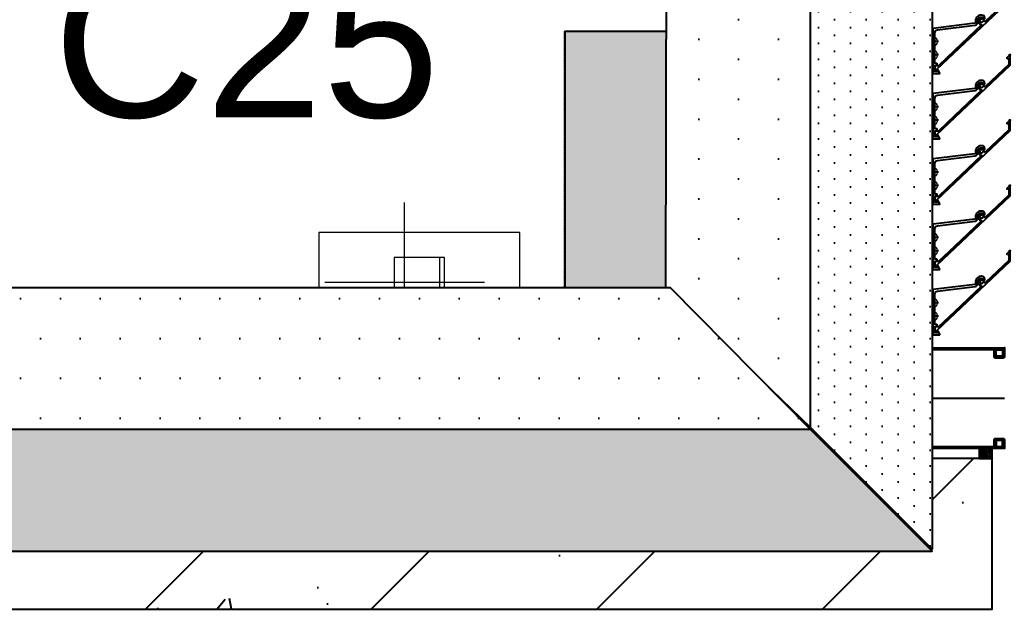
# Model space of a CAD drawing. Header units: millimetres. Extents: x 663313 to 1226001, y 1431724 to 1620898.
# Drawn here: x 771366 to 772351, y 1508451 to 1509037 of the extents above; entities that cross this region are included whole.
import ezdxf

# ---------------------------------------------------------------- set-up
doc = ezdxf.new("R2010")
doc.units = ezdxf.units.MM
for name, pattern in [('CENTER', [50.8, 31.75, -6.35, 6.35, -6.35]), ('HIDDEN', [0.375, 0.25, -0.125]), ('XKITLINE00', [0]), ('XKITLINE02', [4, 2, -2])]:
    doc.linetypes.add(name, pattern=pattern)
for name, color, linetype in [('000 - CONCRETE_COL_HATCH_', 251, 'Continuous'), ('000 - CONCRETE_COL_WIPEOUT_', 250, 'Continuous'), ('000 - CONCRETE_PRECAST_CUT_COLOR_4', 4, 'Continuous'), ('000 - CONCRETE_PRECAST_MAIN_COLOR_1', 1, 'Continuous'), ('000 - CONCRETE_PRECAST_WIPEOUT_', 250, 'Continuous'), ('000 - EXISTING_COLUMN_CUT_COLOR_5', 5, 'Continuous'), ('000 - EXISTING_CONCRETE_CUT_COLOR_5', 5, 'Continuous'), ('000 - STRUCTURE_STEEL_ACCESORIES_MAIN_COLOR_2', 1, 'Continuous'), ('000 - STRUCTURE_STEEL_ACCESORIES_SUB_COLOR_3', 251, 'Continuous'), ('000 - STRUCTURE_STEEL_ACCESORIES_WIPEOUT_', 250, 'Continuous'), ('010 - ASPG_ACCESSORIES_HATCH_', 251, 'Continuous'), ('010 - ASPG_ACCESSORIES_MAIN_COLOR_1', 1, 'Continuous'), ('010 - ASPG_ACCESSORIES_SUB_COLOR_1', 1, 'Continuous'), ('010 - ASPG_ACCESSORIES_SUB_COLOR_2', 251, 'Continuous'), ('010 - ASPG_ACCESSORIES_SYMBOL_', 251, 'Continuous'), ('010 - ASPG_ACCESSORIES_WIPEOUT_', 250, 'Continuous'), ('010 - ASPG_EXTR_MAIN_COLOR_2', 2, 'Continuous'), ('010 - ASPG_FASTERN_HIDDEN_', 251, 'Continuous'), ('010 - ASPG_FASTERN_MAIN_COLOR_1', 1, 'Continuous'), ('010 - ASPG_FASTERN_SUB_COLOR_2', 251, 'Continuous'), ('010 - ASPG_FLASHING_HATCH_', 251, 'Continuous'), ('010 - ASPG_FLASHING_MAIN_COLOR_2', 2, 'Continuous'), ('010 - ASPG_FLASHING_MAIN_COLOR_4', 4, 'Continuous'), ('010 - ASPG_FLASHING_WIPEOUT_', 250, 'Continuous'), ('010 - ASPG_FRAMING_CUT_COLOR_4', 4, 'Continuous'), ('010 - ASPG_FRAMING_HATCH_', 251, 'Continuous'), ('010 - ASPG_FRAMING_MAIN_COLOR_2', 2, 'Continuous'), ('010 - ASPG_FRAMING_SUB_COLOR_2', 1, 'Continuous'), ('010 - ASPG_FRAMING_WIPEOUT_', 250, 'Continuous'), ('BOLT & SCREW', 251, 'Continuous'), ('BR', 6, 'Continuous'), ('Center Line', 1, 'CENTER'), ('CVA044__', 2, 'Continuous'), ('DIM', 1, 'Continuous'), ('TEXT', 3, 'Continuous'), ('tube-stopper', 2, 'Continuous')]:
    doc.layers.add(name, color=color, linetype=linetype)
for name, color, linetype, plot in [('000 - STRUCTURE_STEEL_ACCESORIES_DEF_SUB', 250, 'Continuous', False), ('010 - ASPG_EXTR_DEF_SUB', 250, 'Continuous', False), ('010 - ASPG_FRAMING_DEF_SUB', 250, 'Continuous', False)]:
    doc.layers.add(name, color=color, linetype=linetype, plot=plot)
for name, color, linetype, lineweight in [('12-GRID', 1, 'CENTER', 13), ('A-FLOR-E', 2, 'Continuous', 9), ('Part', 2, 'Continuous', 0), ('SCREW', 8, 'Continuous', 5)]:
    doc.layers.add(name, color=color, linetype=linetype, lineweight=lineweight)
doc.styles.add('Arial', font='arial.ttf')
pattern_1 = [(0, (0, 0), (7.9375, 15.875), [0, -15.875])]
pattern_2 = [(0, (0, 0), (19.84375, 39.6875), [0, -39.6875])]
pattern_3 = [(45, (68845973.911, -106253.634), (-4.0411152545, 4.0411152545), []), (45, (68845976.6053, -106253.634), (-4.0411152545, 4.0411152545), [])]

# ---------------------------------------------------------------- blocks, each defined once
blk = doc.blocks.new('*U5721')
blk.add_wipeout([(0, 0), (1800, 0), (1800, 150), (0, 150)]).dxf.layer = '000 - CONCRETE_PRECAST_WIPEOUT_'
at = {"layer": '000 - CONCRETE_COL_HATCH_'}
h = blk.add_hatch(dxfattribs=at)
h.set_pattern_fill('ANSI31', color=256)
h.set_pattern_definition([(45, (1531882.3, 694828.04), (-112.253202, 112.253202), [])])
h.paths.add_polyline_path([(0, 0), (1800, 0), (1800, 150), (0, 150)])
h = blk.add_hatch(dxfattribs=at)
h.set_pattern_fill('AR-CONC', color=256, scale=0.05)
h.set_pattern_definition([(50, (1531882.3, 695178.04), (455.46167, -39.84771), [47.625, -523.875]), (355, (1531882.3, 695178.04), (-88.10855, 477.64211), [38.1, -419.10146]), (100.451445, (1531920.25, 695174.7), (367.35312, 437.79438), [40.47502, -445.22561]), (46.1842, (1531882.3, 695305.04), (677.6976, -105.10582), [71.4375, -785.8125]), (96.635558, (1531938.8, 695296.3), (593.51034, 618.5653), [60.71256, -667.83902]), (351.18415, (1531882.3, 695305.04), (593.51034, 618.5653), [57.14992, -628.64933]), (21, (1531945.8, 695273.3), (379.03598, -255.662995), [47.625, -523.875]), (326, (1531945.8, 695273.3), (154.50507, 460.46992), [38.1, -419.1]), (71.451445, (1531977.4, 695252), (533.54105, 204.80692), [40.47502, -445.22484]), (37.5, (1531882.3, 695178.04), (7.721508, 211.387597), [0, -414.02, 0, -425.45, 0, -420.6875]), (7.5, (1531882.3, 695178.04), (167.049156, 250.451437), [0, -242.57, 0, -404.495, 0, -160.3375]), (327.5, (1531740.69, 695178.04), (338.976488, -14.32186), [0, -158.75, 0, -495.3, 0, -657.225]), (317.5, (1531677.2, 695178.04), (370.322953, 63.56623), [0, -206.375, 0, -328.93, 0, -466.725])])
h.paths.add_polyline_path([(0, 0), (1800, 0), (1800, 150), (0, 150)])
at = {"layer": '000 - CONCRETE_PRECAST_MAIN_COLOR_1', "color": 0}
blk.add_lwpolyline([(0, 0), (1800, 0), (1800, 150), (0, 150)], close=True, dxfattribs=at)
blk = doc.blocks.new('44')
at = {"layer": 'Part', "color": 21, "linetype": 'XKITLINE02', "lineweight": 0}
blk.add_line((19.98888, 18.04063), (19.78888, 18.04063), dxfattribs=at)
at = {"layer": 'Part', "color": 21, "linetype": 'XKITLINE00', "lineweight": 0}
blk.add_lwpolyline([(19.7889, 19.29062), (19.7889, 17.49062), (19.6389, 17.49062), (19.6389, 19.29062)], close=True, dxfattribs=at)
at = {"layer": 'Part', "color": 21, "linetype": 'HIDDEN', "lineweight": 0, "ltscale": 8}
blk.add_lwpolyline([(19.78888, 18.16062), (19.77888, 18.16062), (19.77888, 17.96062), (19.78888, 17.96062)], dxfattribs=at)
blk.add_lwpolyline([(19.81388, 17.96062), (20.01388, 17.96062), (20.01388, 18.16062), (19.81388, 18.16062)], close=True, dxfattribs=at)
at = {"layer": 'Part', "color": 21, "linetype": 'XKITLINE02', "lineweight": 0}
blk.add_lwpolyline([(19.78888, 18.03563), (19.98888, 18.03563), (19.98888, 18.08563), (19.78888, 18.08563)], dxfattribs=at)
at = {"layer": '000 - CONCRETE_PRECAST_CUT_COLOR_4', "xscale": 0.0009999999999999994, "yscale": 0.0009999999999999994, "zscale": 0.0009999999999999994, "rotation": 270}
blk.add_blockref('*U5721', (19.6389, 19.29062), dxfattribs=at)
blk = doc.blocks.new('*U5740')
blk.add_wipeout([(-125, -200), (125, -200), (125, 200), (-125, 200)]).dxf.layer = '000 - CONCRETE_COL_WIPEOUT_'
at = {"layer": '000 - CONCRETE_COL_HATCH_'}
h = blk.add_hatch(dxfattribs=at)
h.set_pattern_fill('AR-CONC', color=256, scale=0.5)
h.set_pattern_definition([(50, (0, -2e-14), (3.5863, -0.31376), [0.375, -4.125]), (355, (0, -2e-14), (-0.693757, 3.76096), [0.3, -3.3]), (100.4514, (0.299, -0.026), (2.892544, 3.4472), [0.3187, -3.50571]), (46.1842, (0, 1), (5.33621, -0.8276), [0.5625, -6.1875]), (96.6356, (0.4447, 0.931), (4.67331, 4.87059), [0.47805, -5.25857]), (351.1842, (0, 1), (4.67331, 4.87059), [0.45, -4.95]), (21, (0.5, 0.75), (2.984535, -2.013094), [0.375, -4.125]), (326, (0.5, 0.75), (1.216577, 3.62575), [0.3, -3.3]), (71.4514, (0.7487, 0.5822), (4.20111, 1.612656), [0.3187, -3.50571]), (37.5, (0, -2e-14), (0.060799, 1.664469), [0, -3.26, 0, -3.35, 0, -3.3125]), (7.5, (0, -2e-14), (1.315348, 1.972059), [0, -1.91, 0, -3.185, 0, -1.2625]), (327.5, (-1.115, -2e-14), (2.669112, -0.112774), [0, -1.25, 0, -3.9, 0, -5.175]), (317.5, (-1.615, -2e-14), (2.91593, 0.500525), [0, -1.625, 0, -2.59, 0, -3.675])])
h.paths.add_polyline_path([(-125, -200), (125, -200), (125, 200), (-125, 200)])
blk.add_point((0, 0))
at = {"layer": '000 - EXISTING_COLUMN_CUT_COLOR_5'}
blk.add_lwpolyline([(-125, -200), (125, -200), (125, 200), (-125, 200)], close=True, dxfattribs=at)
blk = doc.blocks.new('W-1-PP18-ST_ENT4_REV00_20260531-225334_LOPF_PL')
at = {"layer": 'A-FLOR-E'}
h = blk.add_hatch(dxfattribs=at)
h.set_pattern_fill('CROSS', color=250, scale=50)
h.set_pattern_definition([(0, (-663607876.36, -1524781034.1), (317.5, 317.5), [158.75, -476.25]), (90, (-663607797, -1524781113.48), (-317.5, 317.5), [158.75, -476.25])])
h.paths.add_polyline_path([(19109.68, -8210), (19109.78, -13360.24), (23991.61, -13360.35), (23967.62, -1699.93), (16485.04, -1700.11), (16485.01, -3485), (17110.04, -3485.01), (17109.82, -8210)])
at = {"layer": 'TEXT'}
h = blk.add_hatch(dxfattribs=at)
h.set_pattern_fill('ANSI34', color=251, scale=21.831008, angle=389.61274)
h.set_pattern_definition([(314.9986, (31061.48, -20146.6), (294.079, 294.065), []), (314.9986, (31061.47, -20244.64), (294.079, 294.065), []), (314.9986, (31061.47, -20342.66), (294.079, 294.065), []), (314.9986, (31061.47, -20440.7), (294.079, 294.065), [])])
h.paths.add_polyline_path([(21249.95, -1450.04), (21249.94, -1590.04), (24079.24, -1590.1), (24079.25, -1450.1)], flags=17)
h.paths.add_polyline_path([(18499.62, -1589.97), (18499.62, -1449.97), (16347.69, -1449.92), (16347.69, -1589.92)])
h.paths.add_polyline_path([(18499.62, -1449.97), (18499.62, -1589.97), (21249.94, -1590.04), (21249.95, -1450.04)], flags=17)
h.paths.add_polyline_path([(24220.23, -1449.94), (24080.23, -1449.93), (24079.94, -13260.01), (19109.72, -13259.91), (19109.7, -8210.03), (17109.8, -8209.97), (17110.04, -3485.01), (16485.3, -3485), (16485.04, -1575), (16345.04, -1575), (16345, -3624.99), (16970.03, -3625.01), (16969.92, -8349.97), (18969.84, -8350.03), (18969.72, -13399.9), (24219.94, -13400.01)])
at = {"layer": 'BR', "color": 1, "linetype": 'HIDDEN', "ltscale": 5}
blk.add_lwpolyline([(24219.94, -13400.02), (23969.94, -13400.01), (23969.95, -13000.01), (24219.95, -13000.02)], close=True, dxfattribs=at)
at = {"layer": 'DIM'}
for points in [[(24079.94, -13360.3), (24079.94, -1590.1)], [(24079.95, -13259.96), (19709.63, -13259.96)]]:
    blk.add_lwpolyline(points, dxfattribs=at)
at = {"layer": 'Part', "linetype": 'XKITLINE00', "lineweight": 0}
blk.add_lwpolyline([(16346.85, -1449.99), (24217.62, -1450), (24217.63, -13399.97), (18969.78, -13399.94)], dxfattribs=at)
blk.add_lwpolyline([(17109.72, -8210), (17109.72, -3484.86), (16484.62, -3484.86), (16484.62, -1589.98), (24077.62, -1590), (24077.63, -13259.97), (19109.78, -13259.94), (19109.78, -8210)], close=True, dxfattribs=at)
at = {"layer": 'CVA044__', "color": 3, "insert": (23653.1, -13011.49), "char_height": 150, "attachment_point": 5, "style": 'Arial', "bg_fill": 3, "box_fill_scale": 1.1, "bg_fill_color": 256, "bg_fill_true_color": 13158600, "bg_fill_transparency": 0}
blk.add_mtext('\\A1;C25', dxfattribs=at)
at = {"xscale": 1000.000000000001, "yscale": 1000.000000000001, "zscale": 1000.000000000001, "rotation": 90}
blk.add_blockref('44', (41885.62, -33213.9), dxfattribs=at)
at = {"layer": '000 - EXISTING_CONCRETE_CUT_COLOR_5'}
blk.add_blockref('*U5740', (24094.95, -13200.02), dxfattribs=at)
blk = doc.blocks.new('*U6399')
at = {"layer": '12-GRID', "color": 8, "linetype": 'CENTER'}
for p, q in [((0, -6.2), (0, 2.2)), ((-4.2, -2), (4.2, -2))]:
    blk.add_line(p, q, dxfattribs=at)
at = {"layer": 'BOLT & SCREW'}
for p, q in [((-0.55, -1.77), (-1.77, -1.56)), ((-0.55, -2.23), (-1.77, -2.44)), ((-0.46, -1.77), (-0.88, -1.56)), ((-0.46, -2.23), (-0.88, -2.44)), ((-0.23, -1.45), (-0.44, -0.23)), ((-0.23, -1.54), (-0.44, -1.12)), ((-0.23, -2.46), (-0.44, -2.88)), ((-0.23, -2.55), (-0.44, -3.77)), ((0.23, -1.45), (0.44, -0.23)), ((0.23, -1.54), (0.44, -1.12)), ((0.44, -2.88), (0.23, -2.46)), ((0.23, -2.55), (0.44, -3.77)), ((0.46, -1.77), (0.88, -1.56)), ((0.46, -2.23), (0.88, -2.44)), ((0.55, -1.77), (1.77, -1.56)), ((0.55, -2.23), (1.77, -2.44))]:
    blk.add_line(p, q, dxfattribs=at)
for points in [[(-1.77, -1.56), (-0.88, -1.56, 0.414214), (-0.44, -1.12), (-0.44, -0.23), (0.44, -0.23), (0.44, -1.12, 0.414214), (0.88, -1.56), (1.77, -1.56), (1.77, -2.44), (0.88, -2.44, 0.414214), (0.44, -2.88), (0.44, -3.77), (-0.44, -3.77), (-0.44, -2.88, 0.414214), (-0.88, -2.44), (-1.77, -2.44)], [(0.23, -2.46, -0.414214), (0.46, -2.23), (0.55, -2.23), (0.55, -1.77), (0.46, -1.77, -0.414214), (0.23, -1.54), (0.23, -1.45), (-0.23, -1.45), (-0.23, -1.54, -0.414214), (-0.46, -1.77), (-0.55, -1.77), (-0.55, -2.23), (-0.46, -2.23, -0.414214), (-0.23, -2.46), (-0.23, -2.55), (0.23, -2.55)]]:
    blk.add_lwpolyline(points, format="xyb", close=True, dxfattribs=at)
blk.add_circle((0, -2), 3.5, dxfattribs=at)
blk = doc.blocks.new('000_ASPG_TYP_FILES_20260218-010703_FRAME_EXTR_')
at = {"layer": '010 - ASPG_FRAMING_HATCH_'}
h = blk.add_hatch(dxfattribs=at)
h.set_pattern_fill('ANSI32', color=256, scale=0.1, angle=180)
edge = h.paths.add_edge_path()
edge.add_line((2, 16), (2, 2))
edge.add_line((2, 2), (39.7, 2))
edge.add_arc((39.7, 1.7), 0.3, 0, 90, ccw=False)
edge.add_line((40, 1.7), (40, 0.3))
edge.add_arc((39.7, 0.3), 0.3, -90, 0, ccw=False)
edge.add_line((39.7, 0), (0.3, 0))
edge.add_arc((0.3, 0.3), 0.3, 180, 270, ccw=False)
edge.add_line((0, 0.3), (0, 17.7))
edge.add_arc((0.3, 17.7), 0.3, 90, 180, ccw=False)
edge.add_line((0.3, 18), (22.56, 18))
edge.add_arc((22.56, 18.5), 0.5, 270, 380.20955)
edge.add_arc((26.17, 19.83), 3.35, 182.06379, 200.20955, ccw=False)
edge.add_arc((23.58, 19.74), 0.76, 2.06379, 182.06379, ccw=False)
edge.add_arc((26.17, 19.83), 1.83, 182.06379, 447.93621)
edge.add_arc((26.26, 22.42), 0.76, 87.93621, 267.93621, ccw=False)
edge.add_arc((26.17, 19.83), 3.35, 69.79045, 87.93621, ccw=False)
edge.add_arc((27.5, 23.44), 0.5, 249.79045, 360)
edge.add_line((28, 23.44), (28, 26.68))
edge.add_line((28, 26.68), (28.5, 27.18))
edge.add_line((28.5, 27.18), (28, 27.68))
edge.add_line((28, 27.68), (28, 38.62))
edge.add_line((28, 38.62), (28.5, 39.12))
edge.add_line((28.5, 39.12), (28, 39.62))
edge.add_line((28, 39.62), (28, 42.86))
edge.add_arc((27.5, 42.86), 0.5, 0, 110.20955)
edge.add_arc((26.17, 46.47), 3.35, 272.06379, 290.20955, ccw=False)
edge.add_arc((26.26, 43.88), 0.76, 92.06379, 272.06379, ccw=False)
edge.add_arc((26.17, 46.47), 1.83, 272.06379, 537.93621)
edge.add_arc((23.58, 46.56), 0.76, 177.93621, 357.93621, ccw=False)
edge.add_arc((26.17, 46.47), 3.35, 159.79045, 177.93621, ccw=False)
edge.add_arc((22.56, 47.8), 0.5, 339.79045, 450)
edge.add_line((22.56, 48.3), (0.3, 48.3))
edge.add_arc((0.3, 48.6), 0.3, 180, 270, ccw=False)
edge.add_line((0, 48.6), (0, 60))
edge.add_arc((0.3, 60), 0.3, 90, 180, ccw=False)
edge.add_line((0.3, 60.3), (5, 60.3))
edge.add_line((5, 60.3), (5, 65))
edge.add_arc((5.3, 65), 0.3, 90, 180, ccw=False)
edge.add_line((5.3, 65.3), (30, 65.3))
edge.add_line((30, 65.3), (30, 63.6))
edge.add_arc((29.7, 63.6), 0.3, -90, 0, ccw=False)
edge.add_line((29.7, 63.3), (7.3, 63.3))
edge.add_arc((7.3, 63), 0.3, 90, 180)
edge.add_line((7, 63), (7, 58.3))
edge.add_line((7, 58.3), (2.3, 58.3))
edge.add_arc((2.3, 58), 0.3, 90, 180)
edge.add_line((2, 58), (2, 50.6))
edge.add_arc((2.3, 50.6), 0.3, 180, 270)
edge.add_line((2.3, 50.3), (29.7, 50.3))
edge.add_arc((29.7, 50), 0.3, 0, 90, ccw=False)
edge.add_line((30, 50), (30, 26.68))
edge.add_line((30, 26.68), (30, 16.3))
edge.add_arc((29.7, 16.3), 0.3, -90, 0, ccw=False)
edge.add_line((29.7, 16), (2, 16))
at = {"layer": '010 - ASPG_FRAMING_CUT_COLOR_4'}
blk.add_lwpolyline([(2, 16), (2, 2), (39.7, 2, -0.414214), (40, 1.7), (40, 0.3, -0.414214), (39.7, 0), (0.3, 0, -0.414214), (0, 0.3), (0, 17.7, -0.414214), (0.3, 18), (22.56, 18, 0.52173), (23.03, 18.67, -0.079342), (22.82, 19.71, -1), (24.34, 19.76, 2.296346), (26.24, 21.66, -1), (26.29, 23.18, -0.079342), (27.33, 22.97, 0.52173), (28, 23.44), (28, 26.68), (28.5, 27.18), (28, 27.68), (28, 38.62), (28.5, 39.12), (28, 39.62), (28, 42.86, 0.52173), (27.33, 43.33, -0.079342), (26.29, 43.12, -1), (26.24, 44.64, 2.296346), (24.34, 46.54, -1), (22.82, 46.59, -0.079342), (23.03, 47.63, 0.52173), (22.56, 48.3), (0.3, 48.3, -0.414214), (0, 48.6), (0, 60, -0.414214), (0.3, 60.3), (5, 60.3), (5, 65, -0.414214), (5.3, 65.3), (30, 65.3), (30, 63.6, -0.414214), (29.7, 63.3), (7.3, 63.3, 0.414214), (7, 63), (7, 58.3), (2.3, 58.3, 0.414214), (2, 58), (2, 50.6, 0.414214), (2.3, 50.3), (29.7, 50.3, -0.414214), (30, 50), (30, 26.68), (30, 16.3, -0.414214), (29.7, 16)], format="xyb", close=True, dxfattribs=at)
for p in [(26.17, 48.47), (26.17, 21.83)]:
    blk.add_blockref('*U6399', p)
blk = doc.blocks.new('000_ASPG_TYP_FILES_FRAMING_EXTR_BREAKLINE_TYPE_2')
at = {"layer": '010 - ASPG_FRAMING_HATCH_', "transparency": 33554585}
h = blk.add_hatch(dxfattribs=at)
h.set_pattern_fill('ANSI32', color=256, scale=0.25)
h.paths.add_polyline_path([(131, 91, 0.414214), (132, 90), (140, 90, 0.414214), (141, 91), (141, 100), (2, 100), (2, 125), (0, 125), (0, 99, 0.414214), (1, 98), (63, 98, -0.414214), (64, 97), (64, 3, -0.414214), (63, 2), (0, 2), (0, 0), (141, 0), (141, 9, 0.414214), (140, 10), (132, 10, 0.414214), (131, 9), (131, 3, -0.414214), (130, 2), (67, 2, -0.414214), (66, 3), (66, 97, -0.414214), (67, 98), (130, 98, -0.414214), (131, 97)])
h.paths.add_polyline_path([(133, 92), (133, 98), (139, 98), (139, 92)], flags=16)
h.paths.add_polyline_path([(133, 8), (139, 8), (139, 2), (133, 2)], flags=16)
at = {"layer": '010 - ASPG_FRAMING_HATCH_'}
h = blk.add_hatch(dxfattribs=at)
h.set_pattern_fill('ANSI37', color=256, scale=0.595498, angle=-90)
h.set_pattern_definition([(315, (1257419.1929, -519973.9224), (1.3369313545, 1.3369313545), []), (45, (1257419.1929, -519973.9224), (-1.3369313545, 1.3369313545), [])])
edge = h.paths.add_edge_path()
edge.add_ellipse((11.53, 105), major_axis=(0, -5), ratio=0.644482, start_angle=180, end_angle=360, ccw=False)
edge.add_line((11.53, 110), (2, 110))
edge.add_arc((-7.9, 105), 11.09, -26.79627, 26.79627, ccw=False)
edge.add_line((2, 100), (11.53, 100))
h = blk.add_hatch(dxfattribs=at)
h.set_pattern_fill('HONEY', color=256, scale=0.238199, angle=-90)
h.set_pattern_definition([(270, (1257419.4425, -519993.9224), (0.65495992507, -1.1344238721), [0.7562825814, -1.5125651628]), (30, (1257419.4425, -519993.9224), (0.65495992936, 1.1344238696), [0.7562825814, -1.5125651628]), (330, (1257419.4425, -519993.9224), (1.30991985442, -2.48e-09), [-1.5125651628, 0.7562825814])])
edge = h.paths.add_edge_path()
edge.add_ellipse((11.78, 105), major_axis=(0, -5), ratio=0.644482, start_angle=0, end_angle=360, ccw=False)
h = blk.add_hatch(dxfattribs=at)
h.set_pattern_fill('HONEY', color=256, scale=0.238199, angle=-90)
h.set_pattern_definition([(270, (1257419.24324, -519991.6224), (0.65495992507, -1.1344238721), [0.7562825814, -1.5125651628]), (30, (1257419.24324, -519991.6224), (0.65495992936, 1.1344238696), [0.7562825814, -1.5125651628]), (330, (1257419.24324, -519991.6224), (1.30991985442, -2.48e-09), [-1.5125651628, 0.7562825814])])
edge = h.paths.add_edge_path()
edge.add_ellipse((57.52, 105), major_axis=(0, -5), ratio=0.644482, start_angle=0, end_angle=360)
h = blk.add_hatch(dxfattribs=at)
h.set_pattern_fill('ANSI37', color=256, scale=0.595498, angle=-90)
h.set_pattern_definition([(315, (1257419.4929, -519971.6224), (1.3369313545, 1.3369313545), []), (45, (1257419.4929, -519971.6224), (-1.3369313545, 1.3369313545), [])])
edge = h.paths.add_edge_path()
edge.add_ellipse((57.77, 105), major_axis=(0, -5), ratio=0.644482, start_angle=0, end_angle=180)
edge.add_line((57.77, 110), (62, 110))
edge.add_arc((62, 110.3), 0.3, -90, 0)
edge.add_line((62.3, 110.3), (62.3, 111))
edge.add_line((62.3, 111), (61.8, 111.5))
edge.add_line((61.8, 111.5), (62.3, 112))
edge.add_line((62.3, 112), (61.8, 112.5))
edge.add_line((61.8, 112.5), (62.3, 113))
edge.add_line((62.3, 113), (61.8, 113.5))
edge.add_line((61.8, 113.5), (62.3, 114))
edge.add_line((62.3, 114), (62.3, 115))
edge.add_line((62.3, 115), (63.3, 115))
edge.add_line((63.3, 115), (63.8, 115.5))
edge.add_line((63.8, 115.5), (64.3, 115))
edge.add_line((64.3, 115), (64.8, 115.5))
edge.add_line((64.8, 115.5), (65.3, 115))
edge.add_line((65.3, 115), (65.8, 115.5))
edge.add_line((65.8, 115.5), (66.3, 115))
edge.add_line((66.3, 115), (67, 115))
edge.add_arc((67, 115.3), 0.3, -90, 0)
edge.add_line((67.3, 115.3), (67.3, 110))
edge.add_arc((77.2, 105), 11.09, 153.20373, 206.79627)
edge.add_line((67.3, 100), (57.77, 100))
blk.add_point((141, 100))
at = {"layer": '010 - ASPG_FRAMING_CUT_COLOR_4'}
blk.add_lwpolyline([(0, 0), (0, 2), (63, 2, 0.414214), (64, 3), (64, 97, 0.414214), (63, 98), (1, 98, -0.414214), (0, 99), (0, 125), (2, 125), (2, 100), (141, 100), (141, 91, -0.414214), (140, 90), (132, 90, -0.414214), (131, 91), (131, 97, 0.414214), (130, 98), (67, 98, 0.414214), (66, 97), (66, 3, 0.414214), (67, 2), (130, 2, 0.414214), (131, 3), (131, 9, -0.414214), (132, 10), (140, 10, -0.414214), (141, 9), (141, 0)], format="xyb", close=True, dxfattribs=at)
for points in [[(139, 98), (139, 92), (133, 92), (133, 98)], [(139, 2), (139, 8), (133, 8), (133, 2)]]:
    blk.add_lwpolyline(points, close=True, dxfattribs=at)
at = {"layer": '010 - ASPG_FRAMING_DEF_SUB', "transparency": 33554457}
blk.add_line((0, 50), (141, 50), dxfattribs=at)
for points in [[(2, 100), (15, 100), (15, 110), (2, 110)], [(54.3, 100), (67.3, 100), (67.3, 115.5), (54.3, 115.5)]]:
    blk.add_lwpolyline(points, close=True, dxfattribs=at)
at = {"layer": '010 - ASPG_FRAMING_SUB_COLOR_2'}
for points in [[(11.78, 100), (2, 100, 0.238199), (2, 110), (11.78, 110)], [(57.52, 100), (67.3, 100, -0.238199), (67.3, 110), (67.3, 115.3, -0.414214), (67, 115), (66.3, 115), (65.8, 115.5), (65.3, 115), (64.8, 115.5), (64.3, 115), (63.8, 115.5), (63.3, 115), (62.3, 115), (62.3, 114), (61.8, 113.5), (62.3, 113), (61.8, 112.5), (62.3, 112), (61.8, 111.5), (62.3, 111), (62.3, 110.3, -0.414214), (62, 110), (57.52, 110)]]:
    blk.add_lwpolyline(points, format="xyb", dxfattribs=at)
at = {"layer": '010 - ASPG_FRAMING_SUB_COLOR_2', "extrusion": (0, 0, -1)}
blk.add_ellipse((11.78, 105), major_axis=(0, -5), ratio=0.644482, dxfattribs=at)
at = {"layer": '010 - ASPG_FRAMING_SUB_COLOR_2'}
blk.add_ellipse((57.52, 105), major_axis=(0, -5), ratio=0.644482, dxfattribs=at)
blk = doc.blocks.new('PZG35-9D5')
at = {"layer": 'Center Line'}
blk.add_line((0, 3.73), (0, -10.53), dxfattribs=at)
at = {"layer": 'SCREW', "color": 8}
for p, q in [((-1.4, 0), (-1.4, -1.09)), ((1.4, 0), (1.4, -0.59)), ((-1.85, -1.4), (1.85, -0.9)), ((-1.85, -1.4), (-1.4, -1.09)), ((-1.85, -1.4), (-1.4, -1.71)), ((-1.85, -2.7), (1.85, -2.2)), ((-1.85, -2.7), (-1.4, -2.39)), ((-1.85, -2.7), (-1.4, -3.01)), ((-1.85, -4), (-1.4, -3.69)), ((-1.85, -4), (-0.99, -3.88)), ((-1.85, -4), (-1.4, -4.31)), ((-1.4, -1.09), (1.4, -0.59)), ((-1.4, -1.71), (1.4, -1.21)), ((-1.4, -1.71), (-1.4, -2.39)), ((-1.4, -2.39), (1.4, -1.89)), ((-1.4, -3.01), (1.4, -2.51)), ((-1.4, -3.01), (-1.4, -3.69)), ((-1.4, -3.69), (-0.84, -3.59)), ((-1.4, -4.31), (-1.18, -4.27)), ((-1.4, -4.31), (-1.4, -8.1)), ((0, -9.5), (-1.4, -8.1)), ((0, -9.5), (1.4, -8.1)), ((0.56, -3.34), (1.4, -3.19)), ((0.71, -3.65), (1.85, -3.5)), ((0.71, -3.93), (1.4, -3.81)), ((0.71, -4.61), (1.4, -4.49)), ((0.71, -4.95), (1.85, -4.8)), ((0.71, -5.23), (1.4, -5.11)), ((1.85, -0.9), (1.4, -0.59)), ((1.85, -0.9), (1.4, -1.21)), ((1.4, -1.21), (1.4, -1.89)), ((1.85, -2.2), (1.4, -1.89)), ((1.85, -2.2), (1.4, -2.51)), ((1.4, -2.51), (1.4, -3.19)), ((1.85, -3.5), (1.4, -3.19)), ((1.85, -3.5), (1.4, -3.81)), ((1.4, -3.81), (1.4, -4.49)), ((1.85, -4.8), (1.4, -4.49)), ((1.85, -4.8), (1.4, -5.11)), ((1.4, -5.11), (1.4, -8.1))]:
    blk.add_line(p, q, dxfattribs=at)
blk.add_lwpolyline([(0, -9.5), (0.71, -5.23), (0.71, -3.6, 0.417657), (0.41, -3.3, 0.108102), (-0.84, -3.59), (-1.4, -4.7)], format="xyb", dxfattribs=at)
blk = doc.blocks.new('*U6170')
at = {"layer": 'SCREW', "color": 6}
blk.add_lwpolyline([(3.03, 1.78, 0.09906), (0.8, 2.55), (0.8, 2.27), (-0.8, 2.27), (-0.8, 2.55, 0.09906), (-3.03, 1.78, 0.266588), (-3.5, 0.96), (-3.5, 0.2, 0.414214), (-3.3, 0), (3.3, 0, 0.414214), (3.5, 0.2), (3.5, 0.96, 0.266588)], format="xyb", close=True, dxfattribs=at)
at = {"layer": 'SCREW'}
blk.add_blockref('PZG35-9D5', (0, 0), dxfattribs=at)
blk = doc.blocks.new('*U6179')
blk.add_point((0, 0))
at = {"layer": '010 - ASPG_ACCESSORIES_MAIN_COLOR_1'}
blk.add_lwpolyline([(-39.7, -0.6, 0.414214), (-40, -0.9), (-40, -7.37, 0.57735), (-39.65, -7.57), (-36.64, -5.83, 0.767327), (-36.79, -5.3), (-37.9, -5.3, -0.414214), (-38.2, -5), (-38.2, -2.8, -0.414214), (-38, -2.6), (-32.18, -2.6, -0.388879), (-31.98, -2.78), (-31.85, -4.34, 0.388879), (-31.35, -4.8), (-30.3, -4.8, 0.414214), (-30, -4.5), (-30, -2.9, -0.414214), (-29.7, -2.6), (0.41, -2.6, -0.378969), (3.39, -5.24), (7.95, -42.52, 0.446593), (11.62, -45.08, -0.489802), (16.08, -48.68), (16.06, -49.36, -0.18248), (15.8, -50.02, -0.267949), (15.33, -50.17, 1.122115), (15.1, -52.34, 0.405004), (18.06, -49.4), (18.08, -48.72, 0.489805), (11.16, -43.13, -0.446597), (9.94, -42.28), (4.87, -0.85, 0.364176), (4.57, -0.6)], format="xyb", close=True, dxfattribs=at)
at = {"layer": '010 - ASPG_EXTR_DEF_SUB'}
for p in [(-40, -0.5), (43.44, -76.9), (43.44, -77.5)]:
    blk.add_point(p, dxfattribs=at)
at = {"layer": '010 - ASPG_EXTR_MAIN_COLOR_2'}
blk.add_lwpolyline([(11.37, -48.15), (11.47, -47.44), (12.18, -47.56), (12.29, -46.79, -0.535538), (14.19, -49.17, 0.991572), (15.66, -49.58, 1.157025), (8.79, -48.77, -0.688558), (8.27, -48.99), (-17.14, -22.17), (-32.34, -6.13), (-32.34, -2.9, 0.414312), (-32.64, -2.6), (-37.54, -2.6, 0.414116), (-37.84, -2.9), (-37.84, -4.3, 0.414214), (-37.54, -4.6), (-35.99, -4.6, -0.205895), (-35.77, -4.69), (33.23, -77.5), (43.14, -77.5, 0.668179), (43.36, -76.99), (40.52, -74.15, 0.668179), (40.01, -74.36), (40.01, -76), (33.87, -76), (11.86, -52.78, -0.558354), (12.08, -51.95, 0.766275), (12.04, -50.39, -0.438583), (10.71, -48.05)], format="xyb", close=True, dxfattribs=at)
at = {"layer": 'SCREW', "rotation": 180}
for p in [(-21.65, -2.5), (-8.24, -2.5)]:
    blk.add_blockref('*U6170', p, dxfattribs=at)
blk = doc.blocks.new('*U4790')
blk.add_wipeout([(1370, 4), (60, 4), (60, 69.3), (1370, 69.3)]).dxf.layer = '010 - ASPG_FRAMING_WIPEOUT_'
at = {"layer": '010 - ASPG_FRAMING_MAIN_COLOR_2'}
blk.add_lwpolyline([(1340, 69.3), (90, 69.3), (90, 6), (1340, 6)], close=True, dxfattribs=at)
at = {"layer": '010 - ASPG_FRAMING_SUB_COLOR_2'}
for points in [[(1370, 4), (60, 4), (60, 69.3), (1370, 69.3)], [(60, 2), (60, 4), (1370, 4), (1370, 2)]]:
    blk.add_lwpolyline(points, close=True, dxfattribs=at)
at = {"color": 1, "rotation": 180}
for p in [(1066.77, 69.3), (1131.77, 69.3), (1196.77, 69.3), (1261.77, 69.3), (1326.77, 69.3)]:
    blk.add_blockref('*U6179', p, dxfattribs=at)
at = {"rotation": 89.99999999999999}
blk.add_blockref('000_ASPG_TYP_FILES_FRAMING_EXTR_BREAKLINE_TYPE_2', (1480, 0), dxfattribs=at)
at = {"xscale": -1}
blk.add_blockref('000_ASPG_TYP_FILES_20260218-010703_FRAME_EXTR_', (1370, 4), dxfattribs=at)
blk = doc.blocks.new('W-1-PP18-ST_ENT4_REV00_20260604-235409_LOPF_ASPG_')
at = {"rotation": 270}
blk.add_blockref('*U4790', (24266, -11935), dxfattribs=at)
blk = doc.blocks.new('*U6391')
blk.add_wipeout([(0, -52), (1459, -52), (1320, -195.63), (0, -193)]).dxf.layer = '010 - ASPG_FLASHING_WIPEOUT_'
at = {"layer": '010 - ASPG_FLASHING_HATCH_'}
h = blk.add_hatch(dxfattribs=at)
h.set_pattern_fill('DOTS', color=256, scale=0.5)
h.set_pattern_definition(pattern_2)
h.paths.add_polyline_path([(0, -52), (1459, -52), (1320, -195.63), (0, -193)])
at = {"layer": '010 - ASPG_FLASHING_MAIN_COLOR_2'}
blk.add_lwpolyline([(0, -52), (1459, -52), (1320, -195.63), (0, -193)], close=True, dxfattribs=at)
blk.add_wipeout([(0, 69.3), (1580.3, 69.3), (1459, -52), (0, -52)]).dxf.layer = '010 - ASPG_FLASHING_WIPEOUT_'
at = {"layer": '010 - ASPG_FLASHING_HATCH_'}
h = blk.add_hatch(dxfattribs=at)
h.set_pattern_fill('DOTS', color=256, scale=0.2)
h.set_pattern_definition(pattern_1)
h.paths.add_polyline_path([(0, 69.3), (1580.3, 69.3), (1459, -52), (0, -52)])
at = {"layer": '010 - ASPG_FLASHING_MAIN_COLOR_4'}
blk.add_lwpolyline([(0, 69.3), (1580.3, 69.3), (1459, -52), (0, -52)], close=True, dxfattribs=at)
blk = doc.blocks.new('*U6390')
blk.add_wipeout([(0, -52), (1620, -52), (1481, -193), (0, -193)]).dxf.layer = '010 - ASPG_FLASHING_WIPEOUT_'
at = {"layer": '010 - ASPG_FLASHING_HATCH_'}
h = blk.add_hatch(dxfattribs=at)
h.set_pattern_fill('DOTS', color=256, scale=0.5)
h.set_pattern_definition(pattern_2)
h.paths.add_polyline_path([(0, -52), (1620, -52), (1481, -193), (0, -193)])
at = {"layer": '010 - ASPG_FLASHING_MAIN_COLOR_2'}
blk.add_lwpolyline([(0, -52), (1620, -52), (1481, -193), (0, -193)], close=True, dxfattribs=at)
blk.add_wipeout([(0, 69.3), (1741.3, 69.3), (1620, -52), (0, -52)]).dxf.layer = '010 - ASPG_FLASHING_WIPEOUT_'
at = {"layer": '010 - ASPG_FLASHING_HATCH_'}
h = blk.add_hatch(dxfattribs=at)
h.set_pattern_fill('DOTS', color=256, scale=0.2)
h.set_pattern_definition(pattern_1)
h.paths.add_polyline_path([(0, 69.3), (1741.3, 69.3), (1620, -52), (0, -52)])
at = {"layer": '010 - ASPG_FLASHING_MAIN_COLOR_4'}
blk.add_lwpolyline([(0, 69.3), (1741.3, 69.3), (1620, -52), (0, -52)], close=True, dxfattribs=at)
blk = doc.blocks.new('W-1-PP18-ST_ENT4_REV00_20260617-033902_ASPG_FLASHING')
at = {"rotation": 270}
blk.add_blockref('*U6391', (24266, -11935), dxfattribs=at)
at = {"xscale": -1, "rotation": 180}
blk.add_blockref('*U6390', (22594, -13448), dxfattribs=at)
blk = doc.blocks.new('*U4563')
at = {"layer": '010 - ASPG_ACCESSORIES_SUB_COLOR_2'}
for p, q in [((-2.08, -1.55), (-2.08, 0)), ((2.08, -1.05), (2.08, 0)), ((-2.73, -1.9), (2.73, -1.4)), ((-2.73, -1.9), (-2.08, -1.55)), ((-2.73, -1.9), (-2.08, -2.25)), ((-2.73, -3.7), (2.73, -3.2)), ((-2.73, -3.7), (-2.08, -3.35)), ((-2.73, -3.7), (-2.08, -4.05)), ((-2.73, -5.5), (2.73, -5)), ((-2.73, -5.5), (2.73, -5)), ((-2.73, -5.5), (-2.08, -5.15)), ((-2.73, -5.5), (-2.08, -5.15)), ((-2.73, -5.5), (-2.08, -5.85)), ((-2.73, -5.5), (-2.08, -5.85)), ((-2.73, -7.3), (2.73, -6.8)), ((-2.73, -7.3), (-2.08, -6.95)), ((-2.73, -7.3), (-2.08, -7.65)), ((-2.73, -9.1), (-2.08, -8.75)), ((-2.73, -9.1), (-1.57, -8.98)), ((-2.73, -9.1), (-2.08, -9.45)), ((-2.08, -1.55), (2.08, -1.05)), ((-2.08, -2.25), (2.08, -1.75)), ((-2.08, -3.35), (-2.08, -2.25)), ((-2.08, -3.35), (2.08, -2.85)), ((-2.08, -4.05), (2.08, -3.55)), ((-2.08, -5.15), (-2.08, -4.05)), ((-2.08, -5.15), (2.08, -4.65)), ((-2.08, -5.15), (2.08, -4.65)), ((-2.08, -5.85), (2.08, -5.35)), ((-2.08, -5.85), (2.08, -5.35)), ((-2.08, -6.95), (-2.08, -5.85)), ((-2.08, -6.95), (-2.08, -5.85)), ((-2.08, -6.95), (2.08, -6.45)), ((-2.08, -7.65), (2.08, -7.15)), ((-2.08, -8.75), (-2.08, -7.65)), ((-2.08, -8.75), (-1.06, -8.61)), ((-2.08, -9.45), (-1.63, -9.39)), ((-2.08, -10.55), (-2.08, -9.45)), ((0.43, -8.44), (2.08, -8.25)), ((0.71, -8.78), (2.73, -8.6)), ((0.71, -9.1), (2.08, -8.95)), ((2.73, -1.4), (2.08, -1.05)), ((2.73, -1.4), (2.08, -1.75)), ((2.08, -2.85), (2.08, -1.75)), ((2.73, -3.2), (2.08, -2.85)), ((2.73, -3.2), (2.08, -3.55)), ((2.08, -4.65), (2.08, -3.55)), ((2.73, -5), (2.08, -4.65)), ((2.73, -5), (2.08, -4.65)), ((2.73, -5), (2.08, -5.35)), ((2.73, -5), (2.08, -5.35)), ((2.08, -6.45), (2.08, -5.35)), ((2.08, -6.45), (2.08, -5.35)), ((2.73, -6.8), (2.08, -6.45)), ((2.73, -6.8), (2.08, -7.15)), ((2.08, -8.25), (2.08, -7.15)), ((2.73, -8.6), (2.08, -8.25)), ((2.73, -8.6), (2.08, -8.95)), ((2.08, -10.05), (2.08, -8.95)), ((-2.73, -10.9), (-2.08, -10.55)), ((-2.73, -10.9), (-1.84, -10.81)), ((-2.73, -10.9), (-2.08, -11.25)), ((-2.08, -10.55), (-1.8, -10.51)), ((-2.08, -11.25), (-1.91, -11.23)), ((-2.08, -12.4), (-2.08, -11.25)), ((-2.08, -12.4), (-2.08, -15.6)), ((0, -17.2), (-2.08, -15.6)), ((0, -17.2), (2.08, -15.6)), ((0.71, -10.21), (2.08, -10.05)), ((0.71, -10.58), (2.73, -10.4)), ((0.71, -10.9), (2.08, -10.75)), ((2.73, -10.4), (2.08, -10.05)), ((2.73, -10.4), (2.08, -10.75)), ((2.08, -10.75), (2.08, -15.6))]:
    blk.add_line(p, q, dxfattribs=at)
blk.add_lwpolyline([(0, -17.2), (0.71, -11.46), (0.71, -8.74, 0.417657), (0.41, -8.44, 0.070993), (-1.53, -8.73), (-2.08, -12.4)], format="xyb", dxfattribs=at)
at = {"layer": '010 - ASPG_ACCESSORIES_SYMBOL_', "linetype": 'CENTER'}
blk.add_line((0, 6.14), (0, -18.2), dxfattribs=at)
at = {"layer": '010 - ASPG_FASTERN_MAIN_COLOR_1'}
for p, q in [((-5.5, 0.55), (-5.5, 0)), ((5.5, 0), (-5.5, 0)), ((-5.2, 0.85), (-4.17, 1.2)), ((5.2, 0.85), (-5.2, 0.85)), ((-4.17, 5.05), (-4.17, 1.2)), ((4.17, 1.2), (-4.17, 1.2)), ((3.13, 5.45), (-3.13, 5.45)), ((-2.58, 0.85), (-2.08, 1.2)), ((-2.08, 5.05), (-2.08, 1.2)), ((2.08, 5.05), (2.08, 1.2)), ((2.45, 0.85), (2.08, 1.2)), ((4.17, 5.05), (4.17, 1.2)), ((5.2, 0.85), (4.17, 1.2)), ((5.5, 0.55), (5.5, 0))]:
    blk.add_line(p, q, dxfattribs=at)
for centre, radius, start, end in [((-5.2, 0.55), 0.3, 90, 180), ((-3.13, 3.89), 1.56, 48.01708, 131.98292), ((0, -0.18), 5.63, 68.27991, 111.72009), ((3.13, 3.89), 1.56, 48.01708, 131.98292), ((5.2, 0.55), 0.3, 0, 90)]:
    blk.add_arc(centre, radius, start, end, dxfattribs=at)
blk = doc.blocks.new('G$C7D677D58')
at = {"layer": 'tube-stopper'}
h = blk.add_hatch(dxfattribs=at)
h.set_pattern_fill('ANSI35', color=256, scale=0.02, angle=280.67684, style=0)
h.set_pattern_definition([(145.676841, (67.453535, -13.0942606), (0.00281929957, 0.00412935224), []), (145.676841, (67.4500606, -13.0949156), (0.00281929957, 0.00412935224), [0.00625, -0.00125, 0, -0.00125])])
h.paths.add_polyline_path([(0.02989, 0.01545), (0.02447, 0.01545), (0.02447, 0.00055), (0.02989, 0.00055)])
at = {"layer": '000 - STRUCTURE_STEEL_ACCESORIES_DEF_SUB', "ltscale": 0.1}
blk.add_line((0.03829, 0.008), (0, 0.008, 0), dxfattribs=at)
at = {"layer": '000 - STRUCTURE_STEEL_ACCESORIES_SUB_COLOR_3'}
for p, q in [((0.0024, 0.012, 0), (0.0016, 0.0112, 0)), ((0.0016, 0.0048, 0), (0.0016, 0.0112, 0)), ((0.00687, 0.0112, 0), (0.0016, 0.0112, 0)), ((0.00687, 0.012, 0), (0.0024, 0.012, 0)), ((0.00687, 0.0028, 0), (0.00687, 0.0132, 0)), ((0.01247, 0.01493, 0), (0.00767, 0.01493, 0)), ((0.01247, 0.01146, 0), (0.00767, 0.01146, 0)), ((0.01327, 0, 0), (0.01327, 0.016, 0)), ((0.01327, 0.016, 0), (0.01447, 0.016, 0)), ((0.01327, 0.0028, 0), (0.01327, 0.0132, 0)), ((0.01447, 0.016, 0), (0.01447, 0, 0)), ((0.02989, 0), (0.02989, 0.016)), ((0.02989, 0.016), (0.03109, 0.016)), ((0.03109, 0.016), (0.03109, 0)), ((0.03109, 0.00107), (0.03109, 0.01493)), ((0.03589, 0.01493), (0.03109, 0.01493)), ((0.03589, 0.01146), (0.03109, 0.01146)), ((0.03669, 0.0028), (0.03669, 0.0132)), ((0.00687, 0.0048, 0), (0.0016, 0.0048, 0)), ((0.0024, 0.004, 0), (0.0016, 0.0048, 0)), ((0.00687, 0.004, 0), (0.0024, 0.004, 0)), ((0.01247, 0.00454, 0), (0.00767, 0.00454, 0)), ((0.01247, 0.00107, 0), (0.00767, 0.00107, 0)), ((0.01447, 0, 0), (0.01327, 0, 0)), ((0.03109, 0), (0.02989, 0)), ((0.03589, 0.00454), (0.03109, 0.00454)), ((0.03589, 0.00107), (0.03109, 0.00107))]:
    blk.add_line(p, q, dxfattribs=at)
at = {"layer": '000 - STRUCTURE_STEEL_ACCESORIES_SUB_COLOR_3', "linetype": 'HIDDEN'}
for p, q in [((0.02989, 0.012), (0.01447, 0.012, 0)), ((0.02989, 0.0112), (0.01447, 0.0112, 0)), ((0.02989, 0.0048), (0.01447, 0.0048, 0)), ((0.02989, 0.004), (0.01447, 0.004, 0))]:
    blk.add_line(p, q, dxfattribs=at)
at = {"layer": '000 - STRUCTURE_STEEL_ACCESORIES_SUB_COLOR_3', "elevation": 0}
for points in [[(0.00767, 0.01493, 0.46188), (0.00767, 0.01146, 0.23094), (0.00767, 0.00454, 0.46188), (0.00767, 0.00107)], [(0.01247, 0.01493, -0.46188), (0.01247, 0.01146, -0.23094), (0.01247, 0.00454, -0.46188), (0.01247, 0.00107)], [(0.03589, 0.01493, -0.46188), (0.03589, 0.01146, -0.23094), (0.03589, 0.00454, -0.46188), (0.03589, 0.00107)]]:
    blk.add_lwpolyline(points, format="xyb", dxfattribs=at)
at = {"layer": 'tube-stopper'}
blk.add_lwpolyline([(0.02989, 0.01545), (0.02447, 0.01545), (0.02447, 0.00055), (0.02989, 0.00055)], close=True, dxfattribs=at)
blk = doc.blocks.new('010 - ASPG_ACCESSORIES_BRACKET_FOR_FRAME_TYPE-1_CUT-VIEW')
blk.add_wipeout([(0, 25), (0, 0), (40, 0), (40, 3), (3, 3), (3, 25)]).dxf.layer = '010 - ASPG_ACCESSORIES_WIPEOUT_'
at = {"layer": '010 - ASPG_ACCESSORIES_HATCH_'}
h = blk.add_hatch(dxfattribs=at)
h.set_pattern_fill('ANSI32', color=251, scale=0.03)
h.set_pattern_definition(pattern_3)
h.paths.add_polyline_path([(1.45, 16.09), (1.1, 16.73), (0.75, 16.09), (0, 16.09), (0, 25), (3, 25), (2.98, 16.09)])
h = blk.add_hatch(dxfattribs=at)
h.set_pattern_fill('ANSI32', color=251, scale=0.03)
h.set_pattern_definition(pattern_3)
h.paths.add_polyline_path([(0, 0), (0, 11.78), (0.18, 11.92), (1.25, 11.92), (1.6, 11.27), (1.95, 11.92), (3, 11.92), (3, 3), (19.7, 3), (19.7, 0)])
h = blk.add_hatch(dxfattribs=at)
h.set_pattern_fill('ANSI32', color=251, scale=0.03)
h.set_pattern_definition(pattern_3)
h.paths.add_polyline_path([(28.7, 0), (28.7, 3), (40, 3), (40, 0)])
at = {"layer": '010 - ASPG_ACCESSORIES_MAIN_COLOR_1'}
blk.add_lwpolyline([(0, 25), (0, 0), (40, 0), (40, 3), (3, 3), (3, 25)], close=True, dxfattribs=at)
at = {"layer": '010 - ASPG_ACCESSORIES_SUB_COLOR_1'}
for points in [[(1.45, 16.09), (1.1, 16.73), (0.75, 16.09), (0, 16.09), (0, 25), (3, 25), (2.98, 16.09)], [(0, 0), (0, 11.78), (0.18, 11.92), (1.25, 11.92), (1.6, 11.27), (1.95, 11.92), (3, 11.92), (3, 3), (19.7, 3), (19.7, 0)], [(28.7, 0), (28.7, 3), (40, 3), (40, 0)]]:
    blk.add_lwpolyline(points, close=True, dxfattribs=at)
blk = doc.blocks.new('000_ASPG_TYP_FILES_EXPANSION_BOLT_1')
at = {"layer": '010 - ASPG_FASTERN_HIDDEN_', "linetype": 'CENTER'}
blk.add_line((-15.27, 0), (74.86, 0), dxfattribs=at)
at = {"layer": '010 - ASPG_FASTERN_MAIN_COLOR_1'}
for p, q in [((-8, 7.21), (-7.36, 7.85)), ((-8, 7.21), (-8, -7.21)), ((-7.36, 7.85), (-2.24, 7.85)), ((-7.36, 3.93), (-2.24, 3.93)), ((-1.6, 7.21), (-2.24, 7.85)), ((-1.6, 7.21), (-1.6, -7.21)), ((-7.36, -7.85), (-8, -7.21)), ((-7.36, -3.93), (-2.24, -3.93)), ((-7.36, -7.85), (-2.24, -7.85)), ((-2.24, -7.85), (-1.6, -7.21))]:
    blk.add_line(p, q, dxfattribs=at)
blk.add_lwpolyline([(-1.6, -8.4), (0, -8.4), (0, 8.4), (-1.6, 8.4)], close=True, dxfattribs=at)
for centre, radius, start, end in [((-4.67, 5.89), 3.33, 143.88464, 216.11536), ((4.36, 0), 12.36, 161.48256, 198.51744), ((-4.93, 5.89), 3.33, 323.88464, 36.11536), ((-13.96, 0), 12.36, 341.48256, 18.51744), ((-4.67, -5.89), 3.33, 143.88464, 216.11536), ((-4.93, -5.89), 3.33, 323.88464, 36.11536)]:
    blk.add_arc(centre, radius, start, end, dxfattribs=at)
at = {"layer": '010 - ASPG_FASTERN_SUB_COLOR_2'}
for p, q in [((-13, 2), (-12.17, 2.78)), ((-13, -2), (-13, 2)), ((-11.72, 2.8), (-12.21, -2.8)), ((-12.17, 2.78), (-11.71, 2.84)), ((-10.92, 4), (-11.72, 2.8)), ((-10.92, 4), (-11.61, -4)), ((-10.33, 2.8), (-10.92, 4)), ((-10.33, 2.8), (-10.82, -2.8)), ((-9.54, 4), (-10.33, 2.8)), ((-9.54, 4), (-10.23, -4)), ((-8.95, 2.8), (-9.54, 4)), ((-8.95, 2.8), (-9.43, -2.8)), ((-8.15, 4), (-8.95, 2.8)), ((-8.15, 4), (-8.84, -4)), ((0.66, 4), (-0.13, 2.8)), ((0.66, 4), (-0.03, -4)), ((1.25, 2.8), (0.66, 4)), ((1.25, 2.8), (0.77, -2.8)), ((2.05, 4), (1.25, 2.8)), ((2.05, 4), (1.36, -4)), ((2.64, 2.8), (2.05, 4)), ((2.64, 2.8), (2.15, -2.8)), ((3.43, 4), (2.64, 2.8)), ((3.43, 4), (2.74, -4)), ((4.02, 2.8), (3.43, 4)), ((4.02, 2.8), (3.54, -2.8)), ((4.82, 4), (4.02, 2.8)), ((4.82, 4), (4.13, -4)), ((5.41, 2.8), (4.82, 4)), ((5.41, 2.8), (4.92, -2.8)), ((6.21, 4), (5.41, 2.8)), ((6.21, 4), (5.51, -4)), ((6.79, 2.8), (6.21, 4)), ((6.79, 2.8), (6.31, -2.8)), ((7.59, 4), (6.79, 2.8)), ((7.59, 4), (6.9, -4)), ((8.18, 2.8), (7.59, 4)), ((8.18, 2.8), (7.7, -2.8)), ((8.98, 4), (8.18, 2.8)), ((8.98, 4), (8.28, -4)), ((9.57, 2.8), (8.98, 4)), ((9.57, 2.8), (9.08, -2.8)), ((10.36, 4), (9.57, 2.8)), ((10.36, 4), (9.67, -4)), ((10.95, 2.8), (10.36, 4)), ((10.95, 2.8), (10.47, -2.8)), ((11.75, 4), (10.95, 2.8)), ((11.75, 4), (11.06, -4)), ((12.34, 2.8), (11.75, 4)), ((12.34, 2.8), (11.85, -2.8)), ((13.13, 4), (12.34, 2.8)), ((13.13, 4), (12.44, -4)), ((13.13, 4), (47.5, 4)), ((47.5, 3), (47.5, 4)), ((50.5, 3), (47.5, 3)), ((50.5, 4), (60.29, 4.57)), ((50.5, 2), (50.5, 4)), ((50.5, 2), (51.5, 2)), ((50.5, -4), (50.5, 1.04)), ((50.66, 1.19), (51.03, 1.19)), ((52.03, 0.19), (52.03, -0.75)), ((52.5, 1), (52.5, 0)), ((54.73, -0.32), (55.27, 1.32)), ((55.04, -1.1), (55.75, 0.77)), ((56.22, 2), (57.5, 2)), ((56.68, 1.41), (57.11, 1.41)), ((58.11, 0.46), (58.18, -0.8)), ((58.5, 1), (58.5, -0.04)), ((60.29, 4.57), (60.29, -1.07)), ((67.5, 4), (60.29, 3.28)), ((67.5, -4), (67.5, 4)), ((-13, -2), (-12.17, -2.84)), ((-11.61, -4), (-12.21, -2.8)), ((-10.82, -2.8), (-11.61, -4)), ((-10.23, -4), (-10.82, -2.8)), ((-9.43, -2.8), (-10.23, -4)), ((-8.84, -4), (-9.43, -2.8)), ((-8.05, -2.8), (-8.84, -4)), ((0.77, -2.8), (-0.03, -4)), ((1.36, -4), (0.77, -2.8)), ((2.15, -2.8), (1.36, -4)), ((2.74, -4), (2.15, -2.8)), ((3.54, -2.8), (2.74, -4)), ((4.13, -4), (3.54, -2.8)), ((4.92, -2.8), (4.13, -4)), ((5.51, -4), (4.92, -2.8)), ((6.31, -2.8), (5.51, -4)), ((6.9, -4), (6.31, -2.8)), ((7.7, -2.8), (6.9, -4)), ((8.28, -4), (7.7, -2.8)), ((9.08, -2.8), (8.28, -4)), ((9.67, -4), (9.08, -2.8)), ((10.47, -2.8), (9.67, -4)), ((11.06, -4), (10.47, -2.8)), ((11.85, -2.8), (11.06, -4)), ((12.44, -4), (11.85, -2.8)), ((12.5, -4), (47.5, -4)), ((47.5, -4), (47.5, -3)), ((47.5, -3), (50.5, -3)), ((60.29, -4.69), (50.5, -4)), ((53.03, -1.75), (54.1, -1.75)), ((53.5, -1), (53.78, -1)), ((59.18, -1.75), (60.29, -1.75)), ((59.46, -1.04), (60.29, -1.07)), ((60.29, -1.75), (60.29, -4.69)), ((60.29, -3.28), (67.5, -4))]:
    blk.add_line(p, q, dxfattribs=at)
for centre, start, end in [((51.03, 0.19), 0, 121.93939), ((51.5, 1), 0, 90), ((56.22, 1), 90, 161.56505), ((56.68, 0.41), 90, 159.11632), ((57.11, 0.41), 3.01857, 90), ((57.5, 1), 0, 90), ((53.03, -0.75), 180, 270), ((53.5, 0), 180, 270), ((53.78, 0), 270, 341.56505), ((54.1, -0.75), 270, 339.11632), ((59.18, -0.75), 183.01857, 270), ((59.5, -0.04), 180, 267.82545)]:
    blk.add_arc(centre, 1, start, end, dxfattribs=at)
blk = doc.blocks.new('*U5742')
at = {"xscale": -1, "rotation": 270}
blk.add_blockref('*U4563', (3, 11), dxfattribs=at)
blk.add_wipeout([(43.05, 75), (43.05, 30), (0, 30), (0, 25), (48.05, 25), (48.05, 75)]).dxf.layer = '000 - STRUCTURE_STEEL_ACCESORIES_WIPEOUT_'
at = {"layer": '010 - ASPG_ACCESSORIES_HATCH_'}
h = blk.add_hatch(dxfattribs=at)
h.set_pattern_fill('ANSI32', color=251, scale=0.03, angle=-90)
h.set_pattern_definition([(315, (-106134.4407, -14494238.6785), (1.01027881362, 1.01027881362), []), (315, (-106134.4407, -14494239.352), (1.01027881362, 1.01027881362), [])])
h.paths.add_polyline_path([(43.05, 75), (43.05, 30), (0, 30), (0, 25), (48.05, 25), (48.05, 75)])
at = {"layer": '000 - STRUCTURE_STEEL_ACCESORIES_MAIN_COLOR_2'}
blk.add_lwpolyline([(43.05, 75), (43.05, 30), (0, 30), (0, 25), (48.05, 25), (48.05, 75)], close=True, dxfattribs=at)
blk.add_blockref('000_ASPG_TYP_FILES_EXPANSION_BOLT_1', (43.05, 52.5))
at = {"xscale": -1000, "yscale": 1000, "zscale": 1000, "rotation": 90}
blk.add_blockref('G$C7D677D58', (32.2, 46.47, 0), dxfattribs=at)
at = {"xscale": -1, "rotation": 180}
blk.add_blockref('010 - ASPG_ACCESSORIES_BRACKET_FOR_FRAME_TYPE-1_CUT-VIEW', (0, 25), dxfattribs=at)
blk = doc.blocks.new('A$C804f1957')
at = {"layer": '010 - ASPG_FRAMING_HATCH_'}
h = blk.add_hatch(dxfattribs=at)
h.set_pattern_fill('ANSI37', color=256, scale=0.595498, angle=-180)
h.set_pattern_definition([(225, (-520963.4952, -1255924.7605), (1.3369313545, -1.3369313545), []), (315, (-520963.4952, -1255924.7605), (1.3369313545, 1.3369313545), [])])
edge = h.paths.add_edge_path()
edge.add_ellipse((-3.47, 5), major_axis=(0, -5), ratio=0.644482, start_angle=180, end_angle=360, ccw=False)
edge.add_line((-3.47, 10), (-13, 10))
edge.add_arc((-22.9, 5), 11.09, -26.79627, 26.79627, ccw=False)
edge.add_line((-13, 0), (-3.47, 0))
h = blk.add_hatch(dxfattribs=at)
h.set_pattern_fill('HONEY', color=256, scale=0.238199, angle=-180)
h.set_pattern_definition([(180, (-520983.4952, -1255925.0101), (-1.1344238721, -0.65495992507), [0.7562825814, -1.5125651628]), (300, (-520983.4952, -1255925.0101), (1.1344238696, -0.65495992936), [0.7562825814, -1.5125651628]), (240, (-520983.4952, -1255925.0101), (-2.48e-09, -1.30991985442), [-1.5125651628, 0.7562825814])])
edge = h.paths.add_edge_path()
edge.add_ellipse((-3.22, 5), major_axis=(0, -5), ratio=0.644482, start_angle=0, end_angle=360, ccw=False)
at = {"layer": '010 - ASPG_FRAMING_DEF_SUB', "transparency": 33554457}
blk.add_lwpolyline([(-13, 0), (0, 0), (0, 10), (-13, 10)], close=True, dxfattribs=at)
at = {"layer": '010 - ASPG_FRAMING_SUB_COLOR_2'}
blk.add_lwpolyline([(-3.22, 0), (-13, 0, 0.238199), (-13, 10), (-3.22, 10)], format="xyb", dxfattribs=at)
at = {"layer": '010 - ASPG_FRAMING_SUB_COLOR_2', "extrusion": (0, 0, -1)}
blk.add_ellipse((-3.22, 5), major_axis=(0, -5), ratio=0.644482, dxfattribs=at)
blk = doc.blocks.new('A$C8d0cc7e6')
at = {"rotation": 270}
blk.add_blockref('A$C804f1957', (0, -13), dxfattribs=at)
blk = doc.blocks.new('A$Cfb2fa61c')
at = {"rotation": 270}
blk.add_blockref('A$C8d0cc7e6', (0, 0), dxfattribs=at)

msp = doc.modelspace()

# ---------------------------------------------------------------- block references
at = {"layer": 'DIM', "color": 1}
msp.add_blockref('W-1-PP18-ST_ENT4_REV00_20260531-225334_LOPF_PL', (747937.9499, 1522025.7857), dxfattribs=at)

# ---------------------------------------------------------------- next in the draw order: block references
msp.add_blockref('W-1-PP18-ST_ENT4_REV00_20260604-235409_LOPF_ASPG_', (747937.9499, 1522025.7857))

# ---------------------------------------------------------------- next in the draw order: block references
at = {"yscale": -1, "rotation": 180}
msp.add_blockref('*U5742', (772205.9499, 1508735.783), dxfattribs=at)
msp.add_blockref('A$Cfb2fa61c', (772332.9477, 1508610.783))

# ---------------------------------------------------------------- next in the draw order: block references
msp.add_blockref('W-1-PP18-ST_ENT4_REV00_20260617-033902_ASPG_FLASHING', (747937.9499, 1522025.7857))

doc.saveas('drawing.dxf')
